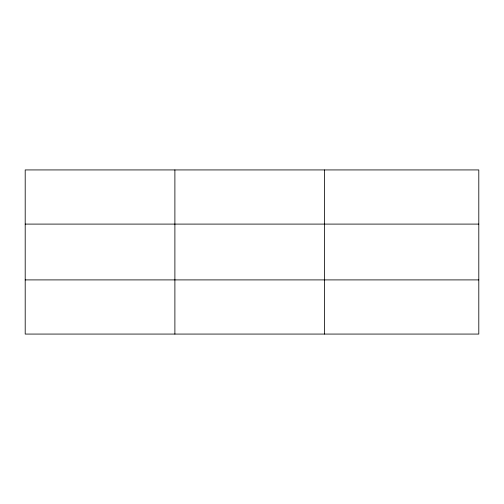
<?xml version="1.0" encoding="UTF-8"?>
<svg xmlns="http://www.w3.org/2000/svg" width="504" height="504" viewBox="0 0 504 504"><rect width="100%" height="100%" fill="white"/><g stroke="black" fill="none" stroke-linecap="round" stroke-linejoin="round"><path stroke-width="0.76" d="M174.888 334.07L174.888 169.93M324.576 334.07L324.576 169.93M478.8 279.903L478.8 334.07L25.2 334.07L25.2 169.93L478.8 169.93L478.8 279.903L25.2 279.903M25.2 224.097L478.8 224.097"/></g></svg>
